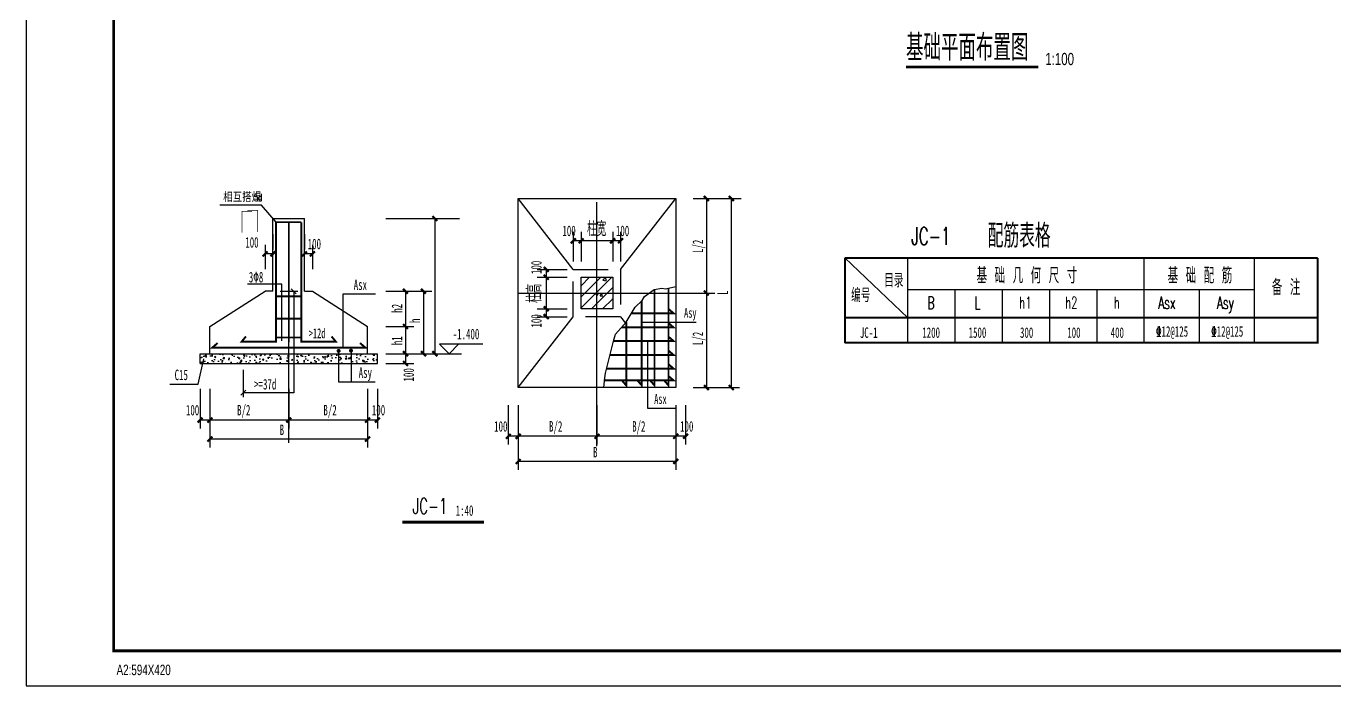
# Model space of a CAD drawing. Extents: x -544850 to 241437, y -10347 to 32059.
# Drawn here: x -416325 to -378952, y -10347 to 8490 of the extents above; entities that cross this region are included whole.
import ezdxf

# ---------------------------------------------------------------- set-up
doc = ezdxf.new("R2010")
doc.units = 0
doc.header["$LTSCALE"] = 1000
for name, pattern in [('2', [11.4, 9, -0.9, 0.6, -0.9]), ('98', [0]), ('DASHDOTX2', [2, 1, -0.5, 0, -0.5])]:
    doc.linetypes.add(name, pattern=pattern)
doc.layers.get('0').update_dxf_attribs({"linetype": 'CONTINUOUS'})
for name, color, linetype in [('100', 4, 'CONTINUOUS'), ('101', 7, '2'), ('120', 7, 'CONTINUOUS'), ('DIM_SYMB', 3, 'CONTINUOUS'), ('DOTE', 1, 'CONTINUOUS'), ('PUB_DIM', 3, 'CONTINUOUS'), ('PUB_TEXT', 7, 'CONTINUOUS'), ('S_BGC', 7, 'CONTINUOUS'), ('图框(锁住)', 7, 'CONTINUOUS')]:
    doc.layers.add(name, color=color, linetype=linetype)
doc.layers.add('轴线__点划线', color=9, linetype='CONTINUOUS', lineweight=18)
doc.styles.add('_HZTXT', font='txt.shx', dxfattribs={"width": 0.8, "bigfont": 'HZTXT.shx'})
doc.styles.add('_TXT', font='SIMPLEX.shx', dxfattribs={"width": 0.6})
doc.styles.add('COMPLEX', font='COMPLEX')
doc.styles.add('FS', font='romanc.shx', dxfattribs={"width": 0.7, "bigfont": 'hzdx.shx'})
doc.styles.add('天和', font='天和字符.shx', dxfattribs={"width": 0.7, "bigfont": '天和汉字.shx'})

# ---------------------------------------------------------------- blocks, each defined once
blk = doc.blocks.new('*X311')
at = {"layer": '120', "color": 0}
for p, q in [((65535, 83347), (66313, 84126)), ((65535, 83630), (66031, 84126)), ((65535, 83912), (65748, 84126)), ((65993, 84106), (65993, 84106)), ((66082, 84053), (66151, 84126)), ((66082, 84053), (66171, 84039)), ((66171, 84039), (66160, 84126)), ((65796, 83326), (66335, 83864)), ((65902, 83702), (65972, 83729)), ((65935, 83895), (65935, 83895)), ((65952, 83669), (65972, 83729)), ((65981, 83774), (65981, 83774)), ((66009, 83940), (66009, 83940)), ((66186, 83928), (66186, 83928)), ((65672, 83501), (65672, 83501)), ((65815, 83429), (65815, 83429)), ((65902, 83702), (65952, 83669)), ((65923, 83533), (65923, 83533)), ((65943, 83658), (65943, 83658)), ((65969, 83441), (65969, 83441)), ((66014, 83654), (66063, 83711)), ((66014, 83654), (66074, 83649)), ((66074, 83648), (66063, 83711)), ((66079, 83326), (66335, 83581)), ((66183, 83438), (66183, 83438)), ((66301, 83583), (66301, 83583)), ((65600, 83338), (65600, 83338))]:
    blk.add_line(p, q, dxfattribs=at)
blk = doc.blocks.new('FDTERTER')
at = {"layer": '图框(锁住)', "color": 3, "linetype": 'Continuous'}
for p, q in [((-15, 41988), (-15, -12)), ((-15, -12), (59385, -12))]:
    blk.add_line(p, q, dxfattribs=at)
at = {"layer": '图框(锁住)', "linetype": 'Continuous', "const_width": 80}
blk.add_lwpolyline([(58385, 39888), (58385, 40988), (2485, 40988), (2485, 988), (58385, 988)], close=True, dxfattribs=at)
at = {"layer": '图框(锁住)', "color": 3, "linetype": 'Continuous', "style": '天和', "width": 0.7}
blk.add_text('A2:594X420', height=300, dxfattribs=at).set_placement((2567, 292))

msp = doc.modelspace()

# ---------------------------------------------------------------- hatches: boundary and pattern name
h = msp.add_hatch()
h.set_pattern_fill('AR-CONC', color=256, scale=1.875, style=0)
h.set_pattern_definition([(50, (240723.23, 10856.72), (341.59625, -29.88579), [35.71875, -392.90625]), (355, (240723.23, 10856.72), (-66.0803, 358.2312), [28.575, -314.325]), (100.451, (240751.7, 10854.23), (275.51719, 328.34379), [30.35625, -333.91875]), (46.1842, (240723.23, 10951.97), (508.2732, -78.82936), [53.57812, -589.35938]), (96.6356, (240765.6, 10945.4), (445.13294, 463.9229), [45.53437, -500.87812]), (351.184, (240723.23, 10951.97), (445.13364, 463.9221), [42.8625, -471.4875]), (21, (240770.86, 10928.16), (284.2779, -191.74785), [35.71875, -392.90625]), (326, (240770.86, 10928.16), (115.8788, 345.35244), [28.575, -314.325]), (71.4514, (240794.55, 10912.18), (400.15592, 153.60536), [30.35625, -333.91875]), (37.5, (240723.23, 10856.72), (5.79113, 158.540698), [0, -310.515, 0, -319.0875, 0, -315.515625]), (7.5, (240723.23, 10856.72), (125.286867, 187.838578), [0, -181.9275, 0, -303.37125, 0, -120.253125]), (327.5, (240617.03, 10856.72), (254.232366, -10.741395), [0, -119.0625, 0, -371.475, 0, -492.91875]), (317.5, (240569.4, 10856.72), (277.742215, 47.67467), [0, -154.78125, 0, -246.6975, 0, -350.04375])])
h.paths.add_polyline_path([(-408826.9, -862.4), (-411358.2, -862.4), (-411358.2, -1143.7), (-408826.9, -1143.7)])
h.paths.add_polyline_path([(-408685.6, -862.4), (-408826.9, -862.4), (-408826.9, -1143.7), (-408685.6, -1143.7)])
h.paths.add_polyline_path([(-407402.4, -862.4), (-408685.6, -862.4), (-408685.6, -1143.7), (-407402.4, -1143.7)])
h.paths.add_polyline_path([(-407043.5, -862.4), (-407402.4, -862.4), (-407402.4, -1143.7), (-407043.5, -1143.7)])
h.paths.add_polyline_path([(-406295.7, -862.4), (-406576.9, -862.4), (-407043.5, -862.4), (-407043.5, -1143.7), (-406295.7, -1143.7)])

# ---------------------------------------------------------------- linework, layer by layer
at = {"linetype": '98'}
for p, q in [((-400700, 1544.3), (-402275, 3569.3)), ((-399350, 1544.3), (-397775, 3569.3)), ((-411076.9, -86.7), (-409501.9, 920)), ((-408151.9, 920), (-406576.9, -86.7)), ((-402275, -1830.7), (-400700, 194.3)), ((-399350, 194.3), (-399208.6, 12.5))]:
    msp.add_line(p, q, dxfattribs=at)
for p, q in [((-409276.9, 2996.5), (-408376.9, 2996.5)), ((-409276.9, 920), (-409276.9, 2996.5)), ((-408376.9, 920), (-408376.9, 2996.5)), ((-391143.7, 164.5), (-392943.7, 1870.7)), ((-392943.7, -548), (-392943.7, 1870.7)), ((-384393.7, -560), (-384393.7, 1870.7)), ((-381243.7, -560), (-381243.7, 1870.7)), ((-379443.7, -548), (-379443.7, 1870.7)), ((-409276.9, 920), (-409501.9, 920)), ((-408376.9, 920), (-408151.9, 920)), ((-391143.7, 970.7), (-381243.7, 970.7)), ((-391143.7, -548), (-391143.7, 970.7)), ((-391143.7, -548), (-391143.7, 970.7)), ((-389793.7, -560), (-389793.7, 970.7)), ((-388443.7, -560), (-388443.7, 970.7)), ((-387093.7, -560), (-387093.7, 970.7)), ((-385743.7, -560), (-385743.7, 970.7)), ((-385743.7, -548), (-385743.7, 970.7)), ((-382818.7, -560), (-382818.7, 970.7)), ((-411076.9, -862.4), (-411076.9, -86.7)), ((-406576.9, -862.4), (-406576.9, -86.7)), ((-392943.7, -548), (-379443.7, -548)), ((-392943.7, -548), (-379443.7, -548)), ((-392943.7, -548), (-379443.7, -548)), ((-411358.2, -862.4), (-406576.9, -862.4)), ((-411358.2, -1143.7), (-411358.2, -862.4)), ((-406576.9, -862.4), (-406295.7, -862.4)), ((-406295.7, -1143.7), (-406295.7, -862.4)), ((-411358.2, -1143.7), (-406295.7, -1143.7))]:
    msp.add_line(p, q)
for points in [[(-409186.9, 2890), (-409604.4, 3379.8), (-410794.5, 3379.8)], [(-391143.7, -560), (-391143.7, 1870.7)], [(-399831, -1830.7), (-399802.2, -1549), (-399781.9, -1416.9), (-399553.2, -501.7), (-399497.3, -305.3), (-399189.4, 33.6), (-399189.4, 33.6), (-398931.6, 461.8), (-398737.5, 655.8), (-398666.3, 767.2), (-398395, 969.1), (-398171.5, 1010.9), (-398064.6, 990), (-397775, 1052.7)], [(-403287.3, -589.8), (-404522.5, -589.8), (-404249.8, -862.4), (-403977.2, -589.8)]]:
    msp.add_lwpolyline(points)
msp.add_lwpolyline([(-402275, -1830.7), (-402275, 3569.3), (-397775, 3569.3), (-397775, -1830.7)], close=True)
at = {"color": 1}
for points, const_width in [([(-409874, 3206.5), (-410164.7, 3206.5), (-410164.7, 2592.4)], 19.9), ([(-410005.2, 3228.5), (-409714.4, 3228.5), (-409714.4, 2614.4)], 19.9), ([(-410050.6, -370.4), (-410174.3, -523.3), (-409186.9, -523.3), (-409186.9, 2890)], 56.2), ([(-409186.9, 2890), (-408466.9, 2890)], 50.6), ([(-408826.9, -539.6), (-408826.9, 2890)], 50.6), ([(-407603.2, -370.4), (-407479.5, -523.3), (-408466.9, -523.3), (-408466.9, 2890)], 56.2), ([(-409186.9, 774.4), (-408466.9, 774.4)], 50.6), ([(-398381.3, 971.7), (-398381.3, -1767.5), (-398511.1, -1616.9)], 56.2), ([(-397981.6, 1008), (-397981.6, -1767.5), (-398111.4, -1616.9)], 56.2), ([(-399034, 291.8), (-397838.2, 291.8), (-397988.8, 421.6)], 56.2), ([(-398745.6, 647.7), (-398745.6, -1767.5), (-398875.4, -1616.9)], 56.2), ([(-409186.9, 136.5), (-408466.9, 136.5)], 50.6), ([(-399321.4, -111.7), (-397838.2, -111.7), (-397988.8, 18.1)], 56.2), ([(-399189.4, 33.6), (-399189.4, -1767.5), (-399319.2, -1616.9)], 56.2), ([(-399553.2, -501.7), (-397838.2, -501.7), (-397988.8, -371.9)], 56.2), ([(-410857.5, -558.6), (-411008.1, -688.4), (-406640.1, -688.4), (-406790.7, -558.6)], 56.2), ([(-409186.9, -403), (-408466.9, -403)], 50.6), ([(-399652.4, -898.6), (-397838.2, -898.6), (-397988.8, -768.8)], 56.2), ([(-399809.9, -1624.1), (-397838.2, -1624.1), (-397988.8, -1494.3)], 56.2), ([(-399749.7, -1287.9), (-397838.2, -1287.9), (-397988.8, -1158.1)], 56.2)]:
    msp.add_lwpolyline(points, dxfattribs=dict(at, const_width=const_width))
for points, const_width in [([(-392943.7, 1870.7), (-379443.7, 1870.7)], 56.2), ([(-392943.7, -548), (-379443.7, -548), (-379443.7, 1870.7)], 56.2), ([(-392943.7, -548), (-392943.7, -548), (-392943.7, 1870.7)], 56.2), ([(-392943.7, 164.5), (-379443.7, 164.5)], 56.2), ([(-405579.9, -5675.2), (-403255, -5675.2)], 84.4)]:
    msp.add_lwpolyline(points, dxfattribs=dict(const_width=const_width))
at = {"linetype": 'DASHDOTX2'}
for points in [[(-400700, 194.3), (-400700, 1544.3), (-399350, 1544.3), (-399350, 194.3)], [(-400475, 419.3), (-400475, 1319.3), (-399575, 1319.3), (-399575, 419.3)]]:
    msp.add_lwpolyline(points, close=True, dxfattribs=at)
at = {"color": 1, "const_width": 56.2}
for points in [[(-407429.9, -783, 1), (-407373.6, -783, 1)], [(-407077.4, -775.7, 1), (-407021.1, -775.7, 1)]]:
    msp.add_lwpolyline(points, format="xyb", close=True, dxfattribs=at)
at = {"layer": '100'}
for p, q in [((-409276.9, 1987.7), (-409501.9, 1987.7)), ((-408151.9, 1987.7), (-408376.9, 1987.7)), ((-404655, 1719.1), (-404655, 1719.1)), ((-404655, 1719.1), (-404655, 1719.1)), ((-405493, 920), (-405493, 920)), ((-405493, 920), (-405493, 920)), ((-404979.6, 920), (-404979.6, 920)), ((-404979.6, 920), (-404979.6, 920)), ((-396900.1, 869.3), (-396900.1, 869.3)), ((-396900.1, 869.3), (-396900.1, 869.3)), ((-405493, -862.4), (-405493, -862.4)), ((-405493, -862.4), (-405493, -862.4)), ((-405493, -1143.7), (-405493, -1143.7)), ((-405493, -1143.7), (-405493, -1143.7)), ((-410055.3, -1908.2), (-410196, -2048.8)), ((-410125.6, -1978.5), (-410125.6, -1978.5)), ((-410125.6, -1978.5), (-410125.6, -1978.5))]:
    msp.add_line(p, q, dxfattribs=at)
at = {"layer": '100', "const_width": 63.3}
for points in [[(-409431.6, 2058.1), (-409572.2, 1917.4)], [(-409206.6, 2058.1), (-409347.2, 1917.4)], [(-408306.6, 2058.1), (-408447.2, 1917.4)], [(-408081.6, 2058.1), (-408222.2, 1917.4)], [(-396970.4, 939.6), (-396829.7, 799)], [(-396970.4, 939.6), (-396829.7, 799)], [(-405563.3, -792.1), (-405422.7, -932.8)], [(-405563.3, -792.1), (-405422.7, -932.8)], [(-405563.3, -1073.4), (-405422.7, -1214)], [(-405563.3, -1073.4), (-405422.7, -1214)], [(-404725.3, -792.1), (-404584.7, -932.8)], [(-404725.3, -792.1), (-404584.7, -932.8)]]:
    msp.add_lwpolyline(points, dxfattribs=at)
at = {"layer": '101'}
for p, q in [((-409501.9, 2245.3), (-409501.9, 1551.4)), ((-409276.9, 2553.7), (-409276.9, 2115.2)), ((-408376.9, 2553.7), (-408376.9, 2115.2)), ((-408151.9, 2245.3), (-408151.9, 1551.4)), ((-406054.9, 920), (-405255.3, 920)), ((-405714.6, 920), (-404741.9, 920)), ((-397273.5, 869.3), (-396662.3, 869.3)), ((-408826.9, -1867.9), (-408826.9, -2996.5)), ((-400025, -2331), (-400025, -3459.6))]:
    msp.add_line(p, q, dxfattribs=at)
at = {"layer": 'DIM_SYMB', "const_width": 70, "elevation": -400}
msp.add_lwpolyline([(-391197.7, 7323.8), (-387416.5, 7323.8)], dxfattribs=at)
at = {"layer": 'DOTE', "ltscale": 12}
for p, q in [((-400025, -3498.9), (-400025, 3464.2)), ((-408826.9, -3410), (-408826.9, 2897.7)), ((-402275, 869.3), (-396900.1, 869.3))]:
    msp.add_line(p, q, dxfattribs=at)
at = {"layer": 'PUB_DIM'}
for p, q in [((-397273.5, 3569.3), (-396621.9, 3569.3)), ((-396900.1, 3569.3), (-396900.1, -1830.7)), ((-396900.1, 3569.3), (-396900.1, 3569.3)), ((-396900.1, 3569.3), (-396900.1, 3569.3)), ((-396806.8, 3569.3), (-395909.9, 3569.3)), ((-396188.1, 3569.3), (-396188.1, -1830.7)), ((-396188.1, 3569.3), (-396188.1, 3569.3)), ((-396188.1, 3569.3), (-396188.1, 3569.3)), ((-406054.9, 2996.5), (-404656.1, 2996.5)), ((-405399.7, 2996.5), (-403954.8, 2996.5)), ((-404655, 2996.5), (-404655, 2996.5)), ((-404655, 2996.5), (-404655, 2996.5)), ((-404655, 2996.5), (-404655, -862.4)), ((-400700, 2618.7), (-400700, 1767.7)), ((-400475, 2618.7), (-400475, 1767.7)), ((-399575, 2618.7), (-399575, 1767.7)), ((-399350, 2618.7), (-399350, 1767.7)), ((-399575, 2361.2), (-400700, 2361.2)), ((-399350, 2361.2), (-399575, 2361.2)), ((-404655, 1538.7), (-404655, 1538.7)), ((-404655, 1538.7), (-404655, 1538.7)), ((-401730.4, 1544.3), (-400879.4, 1544.3)), ((-401472.9, 1544.3), (-401472.9, 1319.3)), ((-409023.6, 1121.3), (-410008.9, 1121.3)), ((-409023.6, -495.1), (-409023.6, 1121.3)), ((-404655, 1201.2), (-404655, 1201.2)), ((-404655, 1201.2), (-404655, 1201.2)), ((-401730.4, 1319.3), (-400879.4, 1319.3)), ((-401472.9, 1319.3), (-401472.9, 194.3)), ((-409075.4, 920), (-408571.3, 920)), ((-408755.9, 990.3), (-408615.3, 849.7)), ((-408685.6, 920), (-408685.6, -1978.5)), ((-407270.2, 847.9), (-406344.5, 847.9)), ((-407270.2, -683.7), (-407270.2, 847.9)), ((-405493, 920), (-405493, -1143.7)), ((-404979.6, 920), (-404979.6, -862.4)), ((-401730.4, 419.3), (-400879.4, 419.3)), ((-401730.4, 194.3), (-400879.4, 194.3)), ((-398745.6, 35.8), (-397192.6, 35.8)), ((-406054.9, -86.7), (-405255.3, -86.7)), ((-406054.9, -86.7), (-405255.3, -86.7)), ((-405493, -86.7), (-405493, -86.7)), ((-405493, -86.7), (-405493, -86.7)), ((-405493, -86.7), (-405493, -86.7)), ((-405493, -86.7), (-405493, -86.7)), ((-407402.4, -756.9), (-407402.4, -1666.5)), ((-407043.5, -756.9), (-407043.5, -1666.5)), ((-406054.9, -862.4), (-405255.3, -862.4)), ((-405714.6, -862.4), (-404741.9, -862.4)), ((-405399.7, -862.4), (-403892.9, -862.4)), ((-404979.6, -862.4), (-404979.6, -862.4)), ((-404979.6, -862.4), (-404979.6, -862.4)), ((-410125.6, -1326.5), (-410125.6, -2100.4)), ((-406054.9, -1143.7), (-405255.3, -1143.7)), ((-411358.2, -1867.9), (-411358.2, -2996.5)), ((-411076.9, -1867.9), (-411076.9, -2996.5)), ((-407402.4, -1666.5), (-406354.7, -1666.5)), ((-406576.9, -1867.9), (-406576.9, -2996.5)), ((-406295.7, -1867.9), (-406295.7, -2996.5)), ((-397273.5, -1830.7), (-396662.3, -1830.7)), ((-396900.1, -1830.7), (-396900.1, -1830.7)), ((-396900.1, -1830.7), (-396900.1, -1830.7)), ((-396806.8, -1830.7), (-395950.4, -1830.7)), ((-396188.1, -1830.7), (-396188.1, -1830.7)), ((-396188.1, -1830.7), (-396188.1, -1830.7)), ((-410055.3, -1908.2), (-410196, -2048.8)), ((-408685.6, -1978.5), (-410125.6, -1978.5)), ((-411076.9, -2543.4), (-411076.9, -3538.9)), ((-406576.9, -2543.4), (-406576.9, -3538.9)), ((-402556.3, -2331), (-402556.3, -3459.6)), ((-402275, -2331), (-402275, -3459.6)), ((-397775, -2331), (-397775, -3459.6)), ((-397493.8, -2331), (-397493.8, -3459.6)), ((-406295.7, -2758.8), (-411358.2, -2758.8)), ((-411358.2, -2758.8), (-411358.2, -2758.8)), ((-411358.2, -2758.8), (-411358.2, -2758.8)), ((-411076.9, -2758.8), (-411076.9, -2758.8)), ((-411076.9, -2758.8), (-411076.9, -2758.8)), ((-408826.9, -2758.8), (-408826.9, -2758.8)), ((-408826.9, -2758.8), (-408826.9, -2758.8)), ((-406576.9, -2758.8), (-406576.9, -2758.8)), ((-406576.9, -2758.8), (-406576.9, -2758.8)), ((-406295.7, -2758.8), (-406295.7, -2758.8)), ((-406295.7, -2758.8), (-406295.7, -2758.8)), ((-406576.9, -3301.2), (-411076.9, -3301.2)), ((-397493.8, -3221.9), (-402556.3, -3221.9)), ((-402556.3, -3221.9), (-402556.3, -3221.9)), ((-402556.3, -3221.9), (-402556.3, -3221.9)), ((-402275, -3006.5), (-402275, -4178)), ((-402275, -3221.9), (-402275, -3221.9)), ((-402275, -3221.9), (-402275, -3221.9)), ((-400025, -3221.9), (-400025, -3221.9)), ((-400025, -3221.9), (-400025, -3221.9)), ((-397775, -3006.5), (-397775, -4178)), ((-397775, -3221.9), (-397775, -3221.9)), ((-397775, -3221.9), (-397775, -3221.9)), ((-397493.8, -3221.9), (-397493.8, -3221.9)), ((-397493.8, -3221.9), (-397493.8, -3221.9)), ((-397775, -3940.3), (-402275, -3940.3))]:
    msp.add_line(p, q, dxfattribs=at)
at = {"layer": 'PUB_DIM', "const_width": 63.3}
for points in [[(-396970.4, 3639.6), (-396829.7, 3499)], [(-396970.4, 3639.6), (-396829.7, 3499)], [(-396258.4, 3639.6), (-396117.8, 3499)], [(-396258.4, 3639.6), (-396117.8, 3499)], [(-404725.3, 3066.8), (-404584.7, 2926.2)], [(-404725.3, 3066.8), (-404584.7, 2926.2)], [(-400629.7, 2431.5), (-400770.3, 2290.9)], [(-400404.7, 2431.5), (-400545.3, 2290.9)], [(-399504.7, 2431.5), (-399645.3, 2290.9)], [(-399279.7, 2431.5), (-399420.3, 2290.9)], [(-401543.2, 1614.6), (-401402.5, 1474)], [(-401543.2, 1389.6), (-401402.5, 1249)], [(-405563.3, 990.3), (-405422.7, 849.7)], [(-405563.3, 990.3), (-405422.7, 849.7)], [(-405049.9, 990.3), (-404909.3, 849.7)], [(-405049.9, 990.3), (-404909.3, 849.7)], [(-401543.2, 489.6), (-401402.5, 349)], [(-405563.3, -16.3), (-405422.7, -157)], [(-405563.3, -16.3), (-405422.7, -157)], [(-401543.2, 264.6), (-401402.5, 124)], [(-405049.9, -792.1), (-404909.3, -932.8)], [(-405049.9, -792.1), (-404909.3, -932.8)], [(-396970.4, -1760.4), (-396829.7, -1901)], [(-396970.4, -1760.4), (-396829.7, -1901)], [(-396258.4, -1760.4), (-396117.8, -1901)], [(-396258.4, -1760.4), (-396117.8, -1901)], [(-411287.9, -2688.5), (-411428.5, -2829.1)], [(-411287.9, -2688.5), (-411428.5, -2829.1)], [(-411006.6, -2688.5), (-411147.2, -2829.1)], [(-411006.6, -2688.5), (-411147.2, -2829.1)], [(-408756.6, -2688.5), (-408897.2, -2829.1)], [(-408756.6, -2688.5), (-408897.2, -2829.1)], [(-406506.6, -2688.5), (-406647.2, -2829.1)], [(-406506.6, -2688.5), (-406647.2, -2829.1)], [(-406225.4, -2688.5), (-406366, -2829.1)], [(-406225.4, -2688.5), (-406366, -2829.1)], [(-411006.6, -3230.9), (-411147.2, -3371.5)], [(-406506.6, -3230.9), (-406647.2, -3371.5)], [(-402486, -3151.6), (-402626.6, -3292.2)], [(-402486, -3151.6), (-402626.6, -3292.2)], [(-402204.7, -3151.6), (-402345.3, -3292.2)], [(-402204.7, -3151.6), (-402345.3, -3292.2)], [(-399954.7, -3151.6), (-400095.3, -3292.2)], [(-399954.7, -3151.6), (-400095.3, -3292.2)], [(-397704.7, -3151.6), (-397845.3, -3292.2)], [(-397704.7, -3151.6), (-397845.3, -3292.2)], [(-397423.5, -3151.6), (-397564.1, -3292.2)], [(-397423.5, -3151.6), (-397564.1, -3292.2)], [(-402204.7, -3870), (-402345.3, -4010.6)], [(-397704.7, -3870), (-397845.3, -4010.6)]]:
    msp.add_lwpolyline(points, dxfattribs=at)
at = {"layer": 'PUB_DIM'}
for points in [[(-398582.9, -501.7), (-398582.9, -2417.8), (-397790.3, -2417.8)], [(-412219.6, -1731.6), (-411409.1, -1731.6), (-411255, -1011.4)]]:
    msp.add_lwpolyline(points, dxfattribs=at)
at = {"layer": '轴线__点划线', "linetype": 'DASHDOTX2'}
msp.add_line((-400025, -3459.6), (-400025, -3109.6), dxfattribs=at)

# ---------------------------------------------------------------- block references
at = {"linetype": 'Continuous'}
msp.add_blockref('FDTERTER', (-416309.9, -10334.8), dxfattribs=at)
at = {"linetype": 'Continuous', "xscale": 1.125000000174623, "yscale": 1.124999999956344, "zscale": 1.124999999956344}
msp.add_blockref('*X311', (-474201.5, -93321.9), dxfattribs=at)

# ---------------------------------------------------------------- texts
for s, height, style, width, p in [('相互搭焊', 255.68, '_HZTXT', 0.85, (-410698.7, 3468.9)), ('5d', 204.55, '_TXT', 0.584375, (-409816.2, 3497.1)), ('JC-1', 506.25, 'COMPLEX', 0.62, (-391048.5, 2241.4)), ('配筋表格', 675, 'FS', 0.7, (-388864.8, 2165.3)), ('基 础 几 何 尺 寸', 450, 'FS', 0.7, (-389183.9, 1144.7)), ('基 础 配 筋', 450, 'FS', 0.7, (-383726.8, 1144.7)), ('目录', 393.75, 'FS', 0.7, (-391821.6, 1033.1)), ('备 注', 450, 'FS', 0.7, (-380751.2, 808.1)), ('编号', 393.75, 'FS', 0.7, (-392765.9, 610.4)), ('B', 360, 'COMPLEX', 0.62, (-390588.2, 408.3)), ('L', 360, 'COMPLEX', 0.62, (-389238.2, 408.3)), ('h1', 337.5, 'COMPLEX', 0.62, (-387964.1, 426.9)), ('h2', 337.5, 'COMPLEX', 0.62, (-386652.8, 426.9)), ('h', 337.5, 'COMPLEX', 0.62, (-385263.3, 426.9)), ('Asx', 360, 'COMPLEX', 0.62, (-384002.1, 414.8)), ('Asy', 360, 'COMPLEX', 0.62, (-382319.5, 414.8)), ('JC-1', 450, 'COMPLEX', 0.62, (-405290.1, -5439.2))]:
    msp.add_text(s, height=height, dxfattribs=dict(style=style, width=width)).set_placement(p)
at = {"width": 0.62}
for s, height, p in [('100', 300, (-401010.7, 2495.3)), ('100', 300, (-399482.3, 2495.3)), ('100', 300, (-410067.2, 2167)), ('100', 300, (-408284.2, 2121.9)), ('3%%1308', 300, (-409966.4, 1172.9)), ('Asx', 300, (-406970.9, 955.8)), ('Asy', 281.25, (-397537.1, 165.2)), ('>12d', 281.25, (-408254.1, -420.1)), ('-1.400', 300, (-404142.7, -450.8)), ('JC-1', 300, (-392516.2, -411)), ('1200', 300, (-390733.5, -409.5)), ('1500', 300, (-389410.4, -409.5)), ('300', 300, (-387943.3, -409.5)), ('100', 300, (-386593.3, -409.5)), ('400', 300, (-385353.9, -409.5)), ('%%13212@125', 300, (-384060.8, -376.1)), ('%%13212@125', 300, (-382485.8, -376.1)), ('C15', 300, (-412086, -1617.5)), ('Asy', 300, (-406829.4, -1553.2)), ('>=37d', 300, (-409814.3, -1884.3)), ('Asx', 281.25, (-398389.8, -2295.8)), ('100', 300, (-411762.6, -2624.7)), ('B/2', 300, (-410301.2, -2624.7)), ('B/2', 300, (-407836.8, -2624.7)), ('100', 300, (-406452.3, -2624.7)), ('B', 300, (-409085.2, -3185.9)), ('100', 300, (-402960.7, -3087.8)), ('B/2', 300, (-401392.2, -3087.8)), ('B/2', 300, (-399019.2, -3087.8)), ('100', 300, (-397650.4, -3087.8)), ('B', 300, (-400134.8, -3825)), ('1:40', 300, (-404059.1, -5491.9))]:
    msp.add_text(s, height=height, dxfattribs=at).set_placement(p)
for s, p in [('L/2', (-396994.2, 2012)), ('100', (-401607, 1412.1)), ('L', (-396282.2, 817.6)), ('100', (-401607, -116.3)), ('L/2', (-396994.2, -617.5)), ('h1', (-405587.2, -620.7)), ('100', (-405252.5, -1656.6))]:
    msp.add_text(s, height=300, rotation=90, dxfattribs=at).set_placement(p)
at = {"layer": 'PUB_DIM', "width": 0.62}
for s, p in [('h2', (-405587.2, 306.2)), ('h', (-405073.7, 12.7))]:
    msp.add_text(s, height=300, rotation=90, dxfattribs=at).set_placement(p)
at = {"layer": 'PUB_TEXT', "style": '天和', "width": 0.7}
for s, height, p in [('基础平面布置图', 750.42, (-391197.7, 7502.5, -525.1)), ('1:100', 350.19, (-387220.4, 7377.7, -487.5))]:
    msp.add_text(s, height=height, dxfattribs=at).set_placement(p)
at = {"layer": 'S_BGC', "style": 'FS', "width": 0.7}
msp.add_text('柱宽', height=416.25, dxfattribs=at).set_placement((-400308.7, 2495.3))
msp.add_text('柱高', height=416.25, rotation=90, dxfattribs=at).set_placement((-401607, 585.7))

doc.saveas('drawing.dxf')
